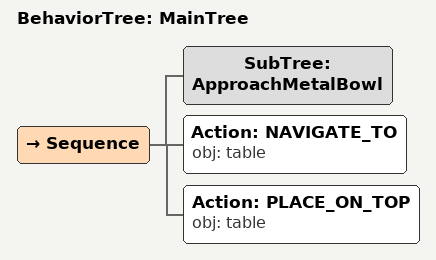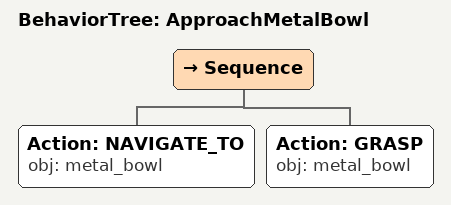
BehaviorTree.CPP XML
<root main_tree_to_execute="MainTree">
  <BehaviorTree ID="MainTree">
    <Sequence>
      <!-- Execute subtree ApproachMetalBowl -->
      <SubTree ID="ApproachMetalBowl" />
      <!-- Navigate to table -->
      <Action ID="NAVIGATE_TO" obj="table" />
      <!-- Place on table -->
      <Action ID="PLACE_ON_TOP" obj="table" />
    </Sequence>
  </BehaviorTree>
  <!-- Subtree definition ApproachMetalBowl -->
  <BehaviorTree ID="ApproachMetalBowl">
    <Sequence>
      <!-- Navigate to metal_bowl -->
      <Action ID="NAVIGATE_TO" obj="metal_bowl" />
      <!-- Grasp metal_bowl -->
      <Action ID="GRASP" obj="metal_bowl" />
    </Sequence>
  </BehaviorTree>
</root>
